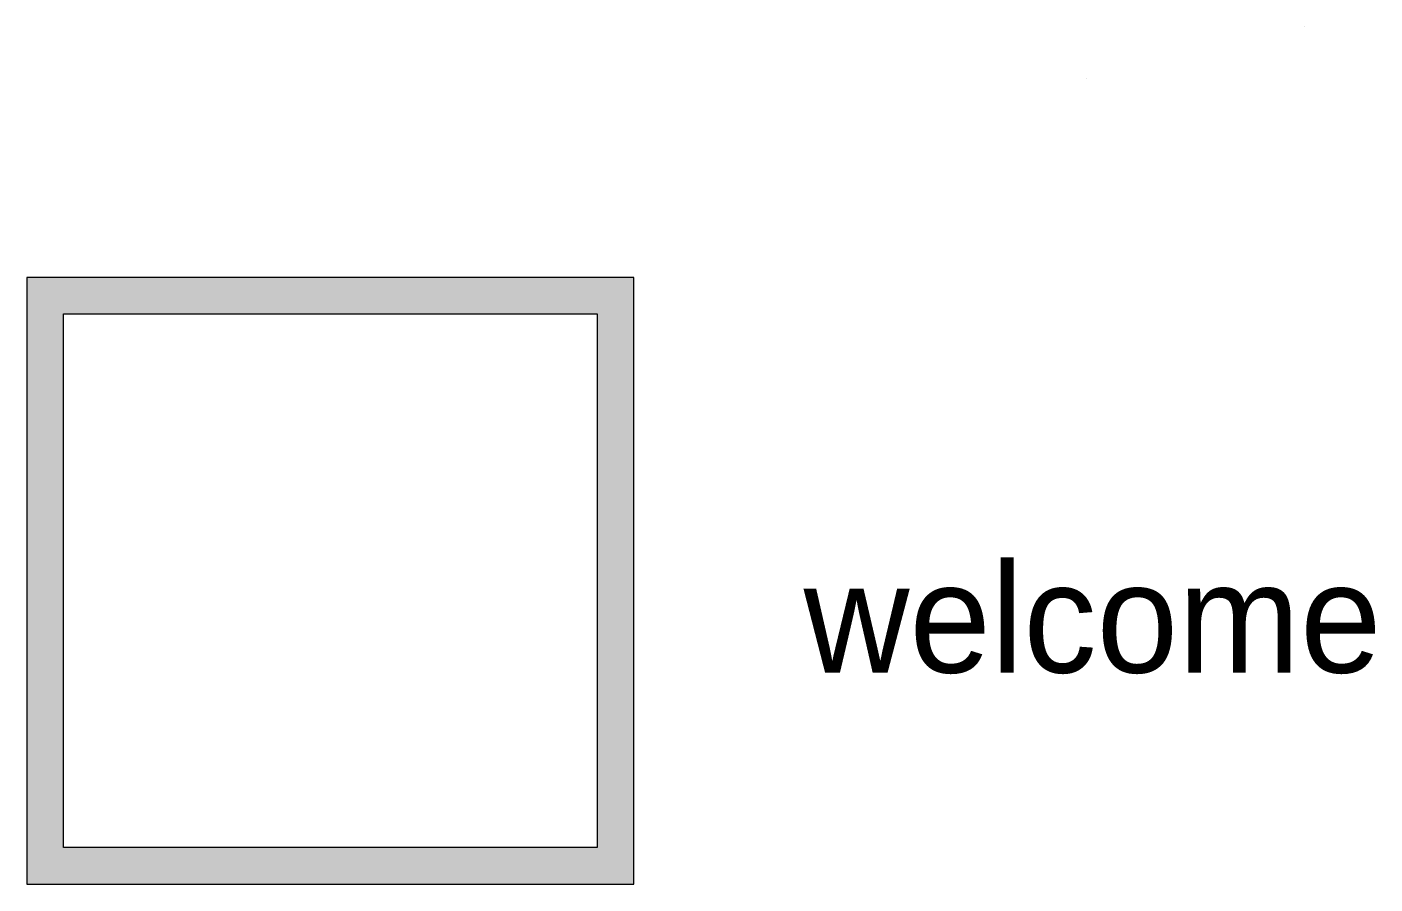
# Model space of a CAD drawing. Header units: inches. Extents: x 792 to 7891, y -1059 to 2748.
# Drawn here: x 792 to 2529, y 253 to 1358 of the extents above; entities that cross this region are included whole.
import ezdxf

# ---------------------------------------------------------------- set-up
doc = ezdxf.new("R2010")
doc.units = ezdxf.units.IN
doc.header["$MEASUREMENT"] = 0
doc.layers.add('Layer 1', color=7, linetype='Continuous')

msp = doc.modelspace()

# ---------------------------------------------------------------- hatches: boundary and pattern name
at = {"layer": 'Layer 1', "true_color": 0x92332f}
h = msp.add_hatch(color=17, dxfattribs=at)
h.dxf.hatch_style = 2
edge = h.paths.add_edge_path()
edge.add_spline(control_points=[(2157, 1291.5), (2157, 1291.5), (2157, 1291.5), (2157, 1291.5), (2157, 1291.5), (2157, 1291.5), (2157, 1291.5), (2157, 1291.5), (2157, 1291.5), (2157, 1291.5)], knot_values=[0, 0, 0, 0, 1, 1, 1, 2, 2, 2, 3, 3, 3, 3], degree=3, periodic=1)
at = {"layer": 'Layer 1', "true_color": 0xd24a58}
h = msp.add_hatch(color=13, dxfattribs=at)
h.dxf.hatch_style = 2
edge = h.paths.add_edge_path()
edge.add_spline(control_points=[(2157, 1291.5), (2157, 1291.5), (2157, 1291.5), (2157, 1291.5), (2157, 1291.5), (2157, 1291.5), (2157, 1291.5), (2157, 1291.5), (2157, 1291.5), (2157, 1291.5)], knot_values=[0, 0, 0, 0, 1, 1, 1, 2, 2, 2, 3, 3, 3, 3], degree=3, periodic=1)
at = {"layer": 'Layer 1', "true_color": 0xfab3bb}
h = msp.add_hatch(color=231, dxfattribs=at)
h.dxf.hatch_style = 2
edge = h.paths.add_edge_path()
edge.add_spline(control_points=[(2157, 1291.5), (2157, 1291.5), (2157, 1291.5), (2157, 1291.5), (2157, 1291.5), (2157, 1291.5), (2157, 1291.5), (2157, 1291.5), (2157, 1291.5), (2157, 1291.5)], knot_values=[0, 0, 0, 0, 1, 1, 1, 2, 2, 2, 3, 3, 3, 3], degree=3, periodic=1)
at = {"layer": 'Layer 1', "true_color": 0xf5871d}
h = msp.add_hatch(color=30, dxfattribs=at)
h.dxf.hatch_style = 2
h.paths.add_polyline_path([(791.7, 1035.4), (791.7, 253.4), (1573.7, 253.4), (1573.7, 1035.4)])
h.paths.add_polyline_path([(1526.7, 300.4), (838.7, 300.4), (838.7, 988.4), (1526.7, 988.4)])

# ---------------------------------------------------------------- linework, layer by layer
at = {"layer": 'Layer 1', "lineweight": 0}
for points in [[(2438.1, 1358.3), (2438.1, 1358.3), (2438.1, 1358.3), (2438.1, 1358.3)], [(791.7, 1035.4), (791.7, 253.4), (1573.7, 253.4), (1573.7, 1035.4), (791.7, 1035.4)], [(1526.7, 300.4), (838.7, 300.4), (838.7, 988.4), (1526.7, 988.4), (1526.7, 300.4)]]:
    msp.add_lwpolyline(points, dxfattribs=at)
msp.add_open_spline([(2157, 1291.5), (2157, 1291.5), (2157, 1291.5), (2157, 1291.5), (2157, 1291.5), (2157, 1291.5), (2157, 1291.5), (2157, 1291.5), (2157, 1291.5), (2157, 1291.5)], degree=3, knots=[0, 0, 0, 0, 1, 1, 1, 2, 2, 2, 3, 3, 3, 3], dxfattribs=at)
msp.add_open_spline([(2157, 1291.5), (2157, 1291.5), (2157, 1291.5), (2157, 1291.5), (2157, 1291.5), (2157, 1291.5), (2157, 1291.5), (2157, 1291.5), (2157, 1291.5), (2157, 1291.5)], degree=3, knots=[0, 0, 0, 0, 1, 1, 1, 2, 2, 2, 3, 3, 3, 3], dxfattribs=at)
msp.add_open_spline([(2157, 1291.5), (2157, 1291.5), (2157, 1291.5), (2157, 1291.5), (2157, 1291.5), (2157, 1291.5), (2157, 1291.5), (2157, 1291.5), (2157, 1291.5), (2157, 1291.5)], degree=3, knots=[0, 0, 0, 0, 1, 1, 1, 2, 2, 2, 3, 3, 3, 3], dxfattribs=at)

# ---------------------------------------------------------------- texts
at = {"layer": 'Layer 1', "color": 7, "true_color": 0xffffff, "insert": (1792.7, 523.9), "char_height": 141.165, "attachment_point": 7}
msp.add_mtext('\\fMuthiara -Demo Version-|b0|i0|c0|p34;\\W1;welcome', dxfattribs=at)

doc.saveas('drawing.dxf')
